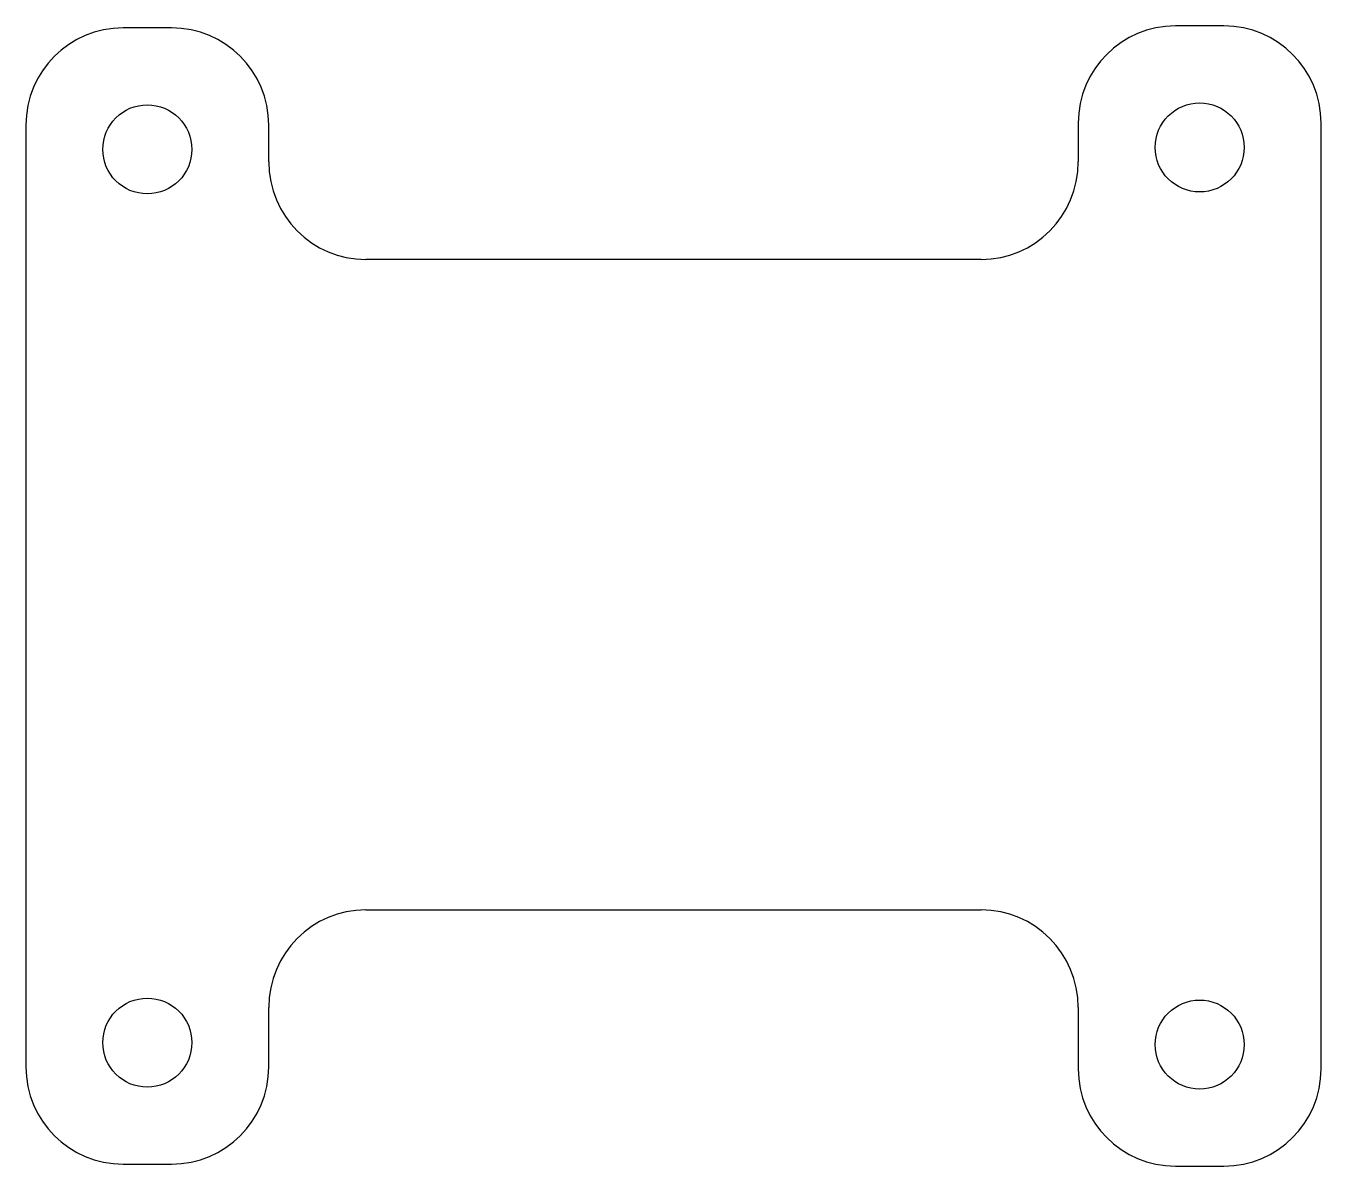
# Model space of a CAD drawing. Header units: millimetres. Extents: x -40 to 40, y -12.6 to 57.8.
import ezdxf

# ---------------------------------------------------------------- set-up
doc = ezdxf.new("R2010")
doc.units = ezdxf.units.MM
doc.layers.get('0').update_dxf_attribs({"linetype": 'CONTINUOUS'})

msp = doc.modelspace()

# ---------------------------------------------------------------- linework, layer by layer
for p, q in [((-31, 57.634), (-34, 57.634)), ((34, 57.754), (31, 57.754)), ((-40, 51.634), (-40, -6.519)), ((-25, 49.357), (-25, 51.634)), ((25, 51.754), (25, 49.357)), ((40, -6.639), (40, 51.754)), ((19, 43.334), (-19, 43.334)), ((-19, 3.181), (19, 3.181)), ((-25, -6.519), (-25, -2.842)), ((25, -2.842), (25, -6.639)), ((-34, -12.519), (-31, -12.519)), ((31, -12.639), (34, -12.639))]:
    msp.add_line(p, q)
for centre in [(-32.5, 50.134), (32.5, 50.254), (-32.5, -5.019), (32.5, -5.139)]:
    msp.add_circle(centre, 2.75)
for centre, start, end in [((-34, 51.634), 90, 180), ((-31, 51.634), 0, 90), ((31, 51.754), 90, 180), ((34, 51.754), 0, 90), ((-34, -6.519), 180, 270), ((-31, -6.519), -90, 0), ((31, -6.639), 180, 270), ((34, -6.639), 270, 360)]:
    msp.add_arc(centre, 6, start, end)
for centre, major_axis, start_param, end_param in [((-19, 49.357), (0, -6.023), 4.712389, 6.283185), ((19, 49.357), (0, -6.023), 0, 1.570796), ((-19, -2.842), (0, 6.023), 0, 1.570796), ((19, -2.842), (0, 6.023), 4.712389, 6.283185)]:
    msp.add_ellipse(centre, major_axis=major_axis, ratio=0.996195, start_param=start_param, end_param=end_param)

doc.saveas('drawing.dxf')
